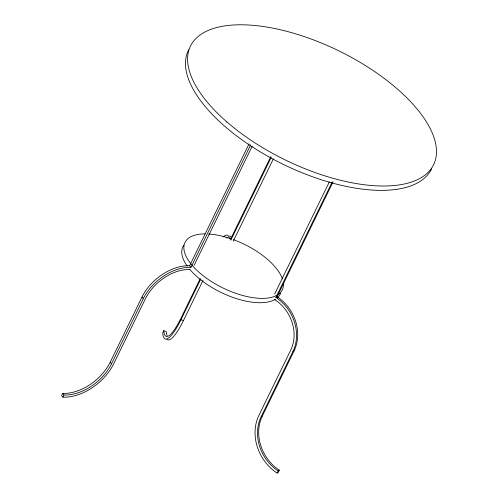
<?xml version="1.0" encoding="UTF-8"?>
<svg xmlns="http://www.w3.org/2000/svg" width="498" height="498" viewBox="0 0 498 498"><rect width="100%" height="100%" fill="white"/><g stroke="black" fill="none" stroke-linecap="round" stroke-linejoin="round"><path stroke-width="0.75" d="M249.044 143.922L189.632 265.733A40.581 25.989 -39.2 0 0 142.023 296.989L110.239 362.152A40.581 25.989 -39.2 0 1 62.63 393.408L61.571 395.58L62.885 397.186A43.282 27.72 -39.2 0 0 113.669 363.851L145.453 298.688A37.873 24.259 -39.2 0 1 189.887 269.518M62.885 397.186L63.943 395.014A40.581 25.989 -39.2 0 0 111.552 363.764L143.337 298.595A40.581 25.989 -39.2 0 1 190.946 267.345L250.693 144.837M194.039 265.428L252.131 146.325M200.14 278.849L180.867 318.365A40.581 8.896 -70.5 0 1 163.78 330.697L162.715 332.869A43.282 9.487 -70.5 0 0 180.948 319.716L200.893 278.812M166.986 339.368A43.282 9.487 -70.5 0 0 183.432 320.594L203.047 280.386M230.418 239.476L270.819 156.646M230.798 240.21L271.223 157.324M233.288 241.094L273.371 158.906M274.666 294.001L329.359 181.863M274.821 299.615A37.873 32.557 58.2 0 1 290.714 350.162L258.929 415.332A43.282 37.207 58.2 0 0 277.093 473.1L278.152 470.927A40.581 34.879 58.2 0 1 261.126 416.77L292.911 351.6A40.581 34.879 58.2 0 0 275.886 297.443L332.234 181.901M275.886 297.443L277.056 296.715L333.075 181.87M261.126 416.77L262.303 416.042L294.081 350.872A40.581 34.879 58.2 0 0 277.056 296.715M262.303 416.042A40.581 34.879 58.2 0 0 279.328 470.199L278.264 472.372L277.093 473.1M292.911 351.6L294.081 350.872M278.152 470.927L279.328 470.199M180.948 319.716L183.432 320.594M163.78 330.697L166.264 331.581A40.581 8.896 -70.5 0 0 167.116 335.708M189.632 265.733L190.946 267.345M142.023 296.989L143.337 298.595M110.239 362.152L111.552 363.764M62.63 393.408L63.943 395.014M229.497 235.99A40.581 8.896 -70.5 0 1 231.377 237.621M226.136 237.664A37.873 8.298 -70.5 0 1 227.125 238.125M223.148 236.992A40.581 8.896 -70.5 0 1 229.447 238.505M283.399 283.767A54.101 24.309 26 0 1 211.476 281.563A54.101 24.309 26 0 1 204.883 233.892M208.768 234.01A54.101 24.309 26 0 1 231.327 238.884M233.406 239.631A54.101 24.309 26 0 1 282.441 279.042M280.573 293.216A54.101 24.309 26 0 1 277.286 297.879M275.413 299.254A54.101 24.309 26 0 1 189.663 269.231M187.26 266.131A54.101 24.309 26 0 1 183.787 245.259M431.766 168.442A135.257 60.775 26 0 1 283.082 164.272A135.257 60.775 26 0 1 188.736 49.694M226.907 121.954A135.257 60.775 26 0 0 433.223 165.448A135.257 60.775 26 0 0 275.985 28.791A135.257 60.775 26 0 0 226.907 121.954"/></g></svg>
